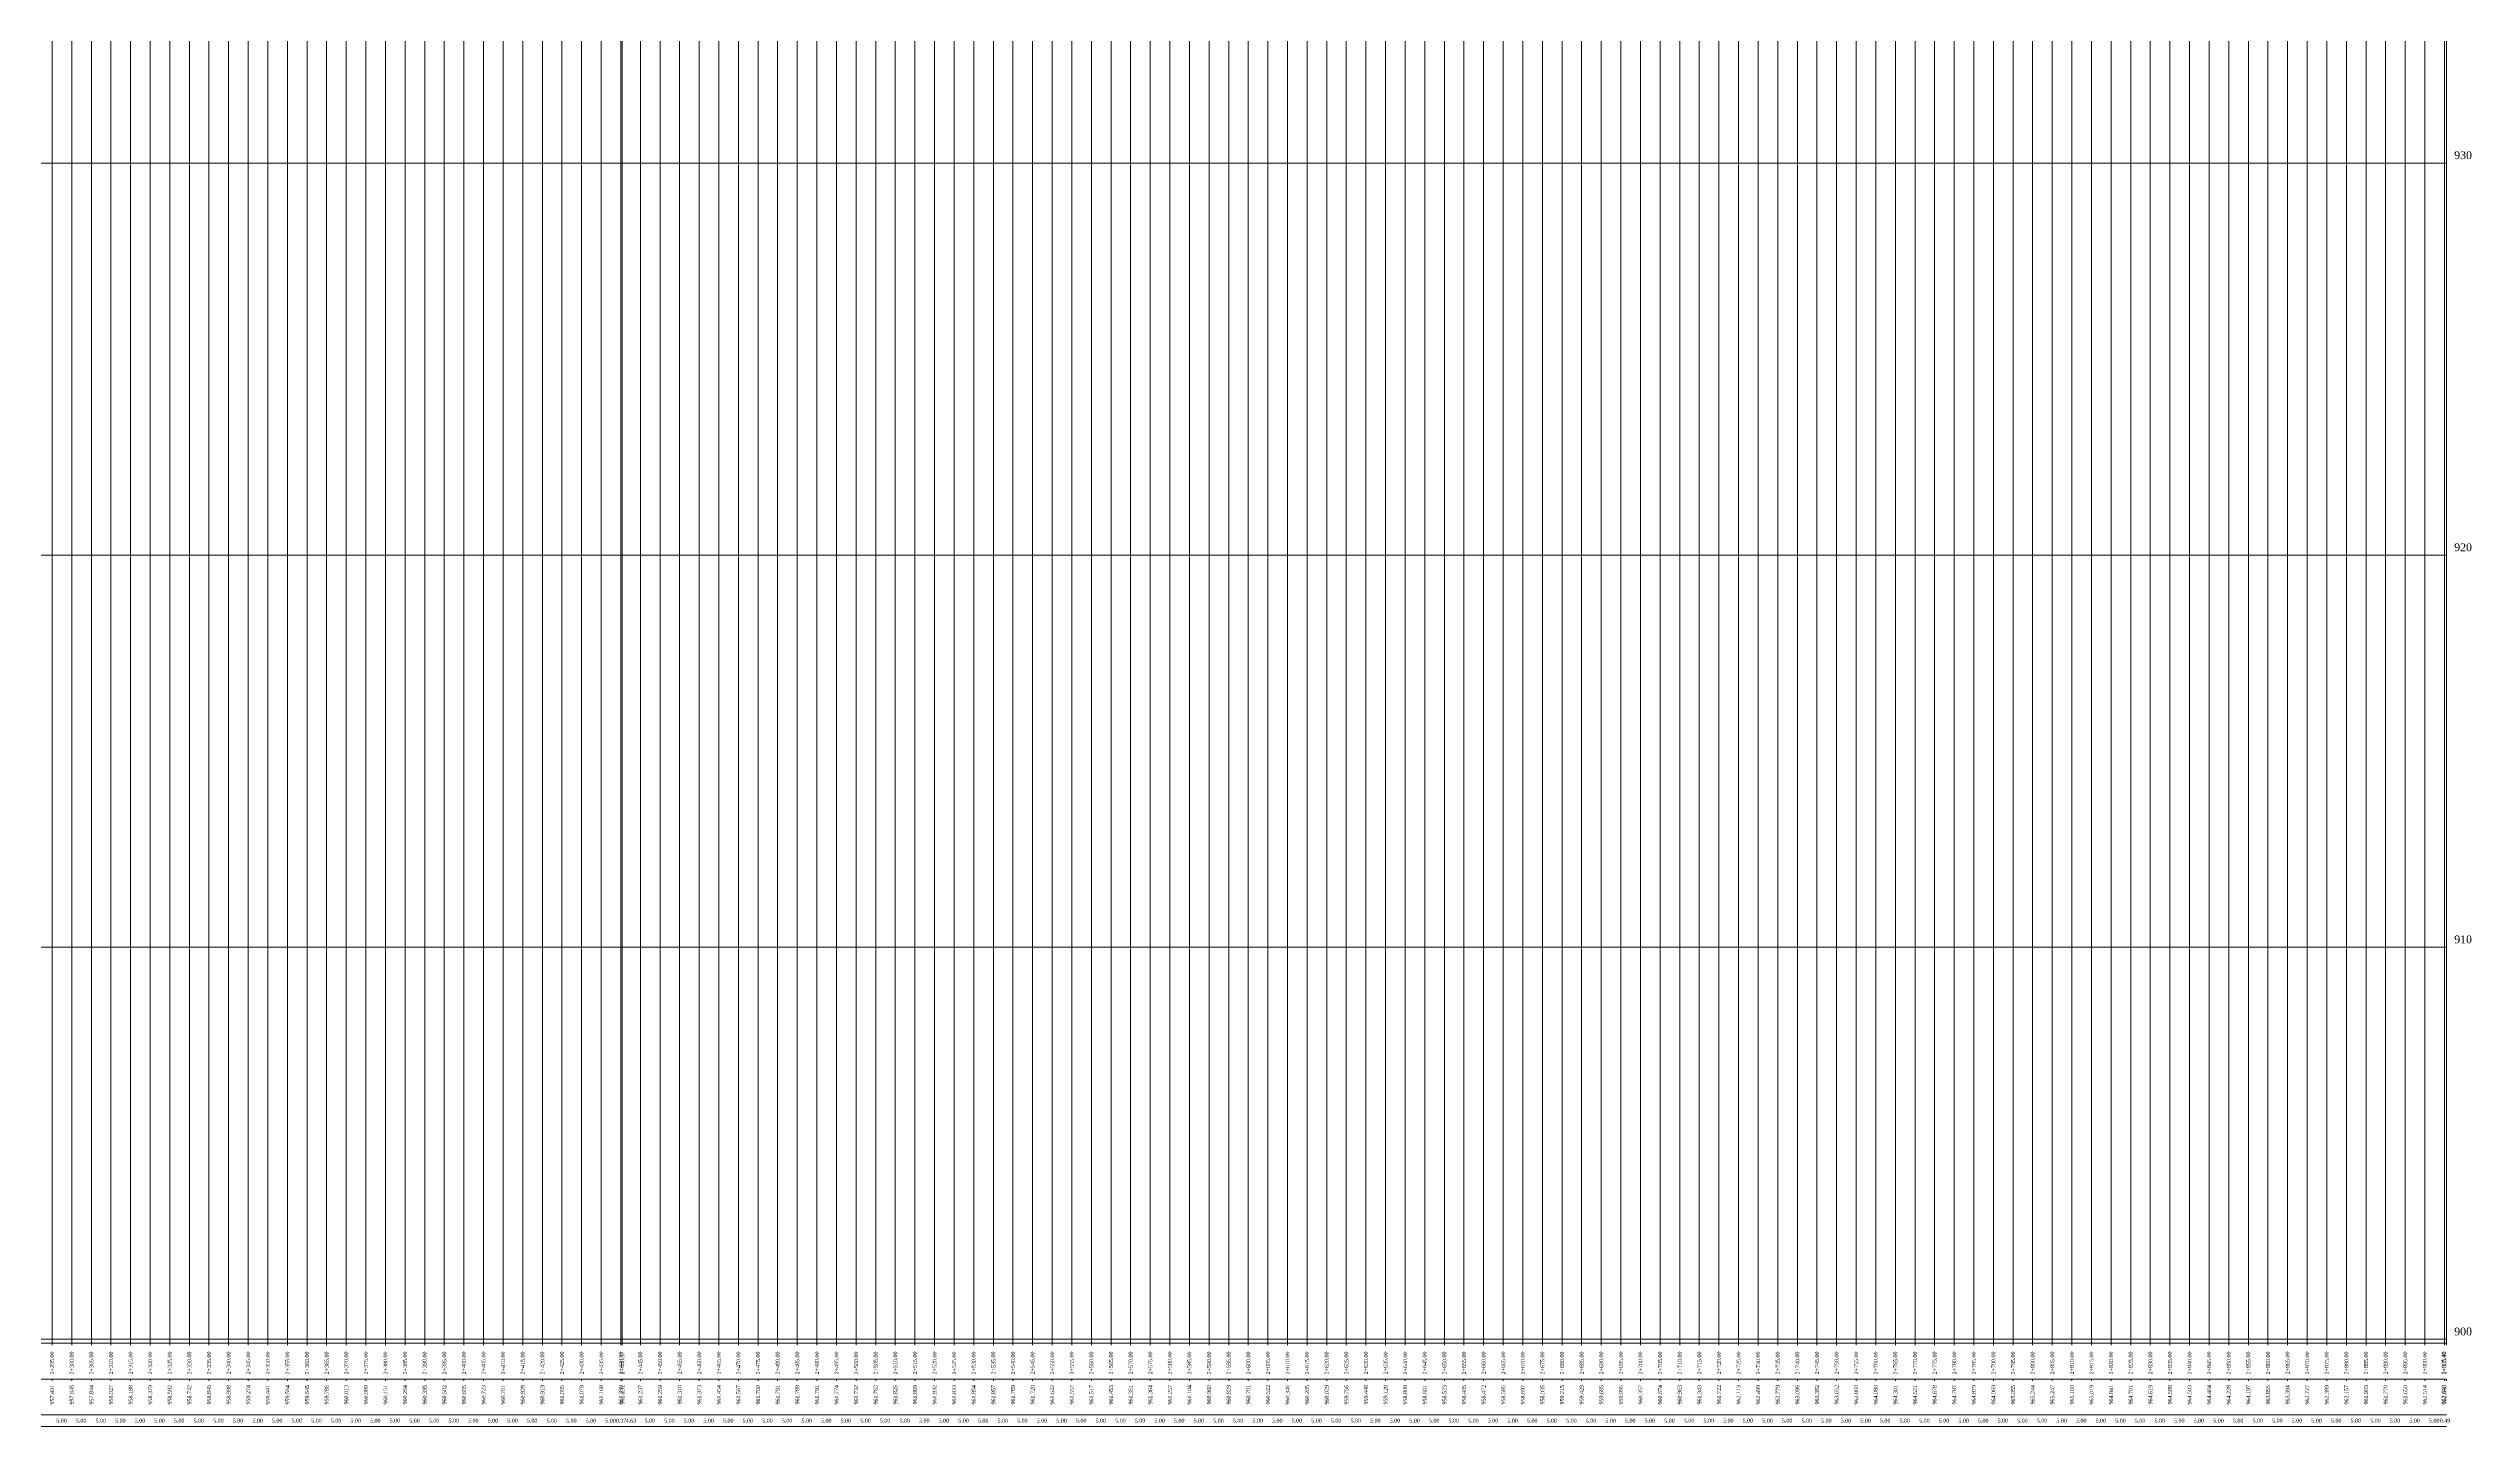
# Model space of a CAD drawing. Header units: metres. Extents: x 478603 to 489313, y 4282657 to 4289463.
# Drawn here: x 485471 to 486089, y 4288760 to 4289112 of the extents above; entities that cross this region are included whole.
import ezdxf

# ---------------------------------------------------------------- set-up
doc = ezdxf.new("R2010")
doc.units = ezdxf.units.M
for name, color, linetype, lineweight in [('PR_ENK_ARAMESAFE', 5, 'Continuous', 0), ('PR_ENK_EKSEN1D', 1, 'Continuous', 0), ('PR_ENK_KM', 18, 'Continuous', 0), ('PR_ENK_Z', 96, 'Continuous', 0), ('PR_KIYAS', 153, 'Continuous', 0), ('PR_OLCEK', 1, 'Continuous', 0), ('PR_PROFIL', 153, 'Continuous', 0)]:
    doc.layers.add(name, color=color, linetype=linetype, lineweight=lineweight)
doc.styles.get("Standard").update_dxf_attribs({"font": 'times.ttf'})

msp = doc.modelspace()

# ---------------------------------------------------------------- linework, layer by layer
at = {"layer": 'PR_ENK_EKSEN1D'}
for p, q in [((485977.04, 4288781.54), (485977.04, 4289434.98)), ((485982.04, 4288781.54), (485982.04, 4289435.01)), ((485987.04, 4288781.54), (485987.04, 4289434.14)), ((485952.04, 4288781.54), (485952.04, 4289429.32)), ((485957.04, 4288781.54), (485957.04, 4289430.41)), ((485962.04, 4288781.54), (485962.04, 4289431.33)), ((485967.04, 4288781.54), (485967.04, 4289432.22)), ((485972.04, 4288781.54), (485972.04, 4289433.08)), ((485992.04, 4288781.54), (485992.04, 4289432.72)), ((485997.04, 4288781.54), (485997.04, 4289430.94)), ((486002.04, 4288781.54), (486002.04, 4289429.54)), ((486007.04, 4288781.54), (486007.04, 4289428.72)), ((486012.04, 4288781.54), (486012.04, 4289428.42)), ((485937.04, 4288781.54), (485937.04, 4289423.34)), ((485942.04, 4288781.54), (485942.04, 4289425.55)), ((485947.04, 4288781.54), (485947.04, 4289427.75)), ((486017.04, 4288781.54), (486017.04, 4289427.57)), ((486022.04, 4288781.54), (486022.04, 4289427.18)), ((486027.04, 4288781.54), (486027.04, 4289424.82)), ((486032.04, 4288781.54), (486032.04, 4289424.51)), ((485922.04, 4288781.54), (485922.04, 4289416.35)), ((485927.04, 4288781.54), (485927.04, 4289419.05)), ((485932.04, 4288781.54), (485932.04, 4289421.13)), ((486037.04, 4288781.54), (486037.04, 4289421.08)), ((486042.04, 4288781.54), (486042.04, 4289416.47)), ((485912.04, 4288781.54), (485912.04, 4289410.33)), ((485917.04, 4288781.54), (485917.04, 4289413.5)), ((486047.04, 4288781.54), (486047.04, 4289409.81)), ((485902.04, 4288781.54), (485902.04, 4289403.67)), ((485907.04, 4288781.54), (485907.04, 4289407.53)), ((486052.04, 4288781.54), (486052.04, 4289406.43)), ((486057.04, 4288781.54), (486057.04, 4289404.11)), ((486077.04, 4288781.54), (486077.04, 4289407.68)), ((486082.04, 4288781.54), (486082.04, 4289408.83)), ((486082.53, 4288781.54), (486082.53, 4289408.94)), ((485642.04, 4288781.54), (485642.04, 4289397.08)), ((485647.04, 4288781.54), (485647.04, 4289398.21)), ((485652.04, 4288781.54), (485652.04, 4289399.54)), ((485657.04, 4288781.54), (485657.04, 4289400.45)), ((485662.04, 4288781.54), (485662.04, 4289400.43)), ((485667.04, 4288781.54), (485667.04, 4289400.44)), ((485672.04, 4288781.54), (485672.04, 4289400.27)), ((485677.04, 4288781.54), (485677.04, 4289399.85)), ((485682.04, 4288781.54), (485682.04, 4289400.16)), ((485687.04, 4288781.54), (485687.04, 4289400.79)), ((485692.04, 4288781.54), (485692.04, 4289401.22)), ((485697.04, 4288781.54), (485697.04, 4289400.86)), ((485702.04, 4288781.54), (485702.04, 4289400.86)), ((485707.04, 4288781.54), (485707.04, 4289401.08)), ((485712.04, 4288781.54), (485712.04, 4289401.11)), ((485717.04, 4288781.54), (485717.04, 4289400.42)), ((485722.04, 4288781.54), (485722.04, 4289399.74)), ((485727.04, 4288781.54), (485727.04, 4289398.96)), ((485732.04, 4288781.54), (485732.04, 4289398.11)), ((485737.04, 4288781.54), (485737.04, 4289397.71)), ((485742.04, 4288781.54), (485742.04, 4289397.07)), ((485897.04, 4288781.54), (485897.04, 4289399.75)), ((486062.04, 4288781.54), (486062.04, 4289401.57)), ((486067.04, 4288781.54), (486067.04, 4289400.24)), ((486072.04, 4288781.54), (486072.04, 4289399.04)), ((485592.04, 4288781.54), (485592.04, 4289390.82)), ((485597.04, 4288781.54), (485597.04, 4289391.72)), ((485602.04, 4288781.54), (485602.04, 4289392.59)), ((485607.04, 4288781.54), (485607.04, 4289393.32)), ((485612.04, 4288781.54), (485612.04, 4289394.22)), ((485617.04, 4288781.54), (485617.04, 4289394.84)), ((485617.41, 4288781.54), (485617.41, 4289394.84)), ((485622.04, 4288781.54), (485622.04, 4289394.91)), ((485627.04, 4288781.54), (485627.04, 4289395.12)), ((485632.04, 4288781.54), (485632.04, 4289395.64)), ((485637.04, 4288781.54), (485637.04, 4289396.27)), ((485747.04, 4288781.54), (485747.04, 4289396.04)), ((485752.04, 4288781.54), (485752.04, 4289396.18)), ((485757.04, 4288781.54), (485757.04, 4289395.11)), ((485762.04, 4288781.54), (485762.04, 4289393.58)), ((485767.04, 4288781.54), (485767.04, 4289392.14)), ((485772.04, 4288781.54), (485772.04, 4289390.83)), ((485887.04, 4288781.54), (485887.04, 4289392.17)), ((485892.04, 4288781.54), (485892.04, 4289395.97)), ((485562.04, 4288781.54), (485562.04, 4289385.18)), ((485567.04, 4288781.54), (485567.04, 4289386.49)), ((485572.04, 4288781.54), (485572.04, 4289387.55)), ((485577.04, 4288781.54), (485577.04, 4289388.58)), ((485582.04, 4288781.54), (485582.04, 4289389.76)), ((485587.04, 4288781.54), (485587.04, 4289390.15)), ((485777.04, 4288781.54), (485777.04, 4289389.54)), ((485782.04, 4288781.54), (485782.04, 4289387.76)), ((485787.04, 4288781.54), (485787.04, 4289386)), ((485792.04, 4288781.54), (485792.04, 4289384.59)), ((485877.04, 4288781.54), (485877.04, 4289386.11)), ((485882.04, 4288781.54), (485882.04, 4289389.28)), ((485537.04, 4288781.54), (485537.04, 4289378.99)), ((485542.04, 4288781.54), (485542.04, 4289380.4)), ((485547.04, 4288781.54), (485547.04, 4289382.66)), ((485552.04, 4288781.54), (485552.04, 4289383.42)), ((485557.04, 4288781.54), (485557.04, 4289384.05)), ((485797.04, 4288781.54), (485797.04, 4289382.83)), ((485802.04, 4288781.54), (485802.04, 4289380.09)), ((485867.04, 4288781.54), (485867.04, 4289379.39)), ((485872.04, 4288781.54), (485872.04, 4289382.48)), ((485517.04, 4288781.54), (485517.04, 4289372.52)), ((485522.04, 4288781.54), (485522.04, 4289375.28)), ((485527.04, 4288781.54), (485527.04, 4289376.95)), ((485532.04, 4288781.54), (485532.04, 4289378.17)), ((485807.04, 4288781.54), (485807.04, 4289377.02)), ((485812.04, 4288781.54), (485812.04, 4289373.81)), ((485857.04, 4288781.54), (485857.04, 4289374.69)), ((485862.04, 4288781.54), (485862.04, 4289376.83)), ((485497.04, 4288781.54), (485497.04, 4289366.33)), ((485502.04, 4288781.54), (485502.04, 4289368.36)), ((485507.04, 4288781.54), (485507.04, 4289369.96)), ((485512.04, 4288781.54), (485512.04, 4289370.99)), ((485817.04, 4288781.54), (485817.04, 4289370.62)), ((485822.04, 4288781.54), (485822.04, 4289368.54)), ((485827.04, 4288781.54), (485827.04, 4289367.76)), ((485832.04, 4288781.54), (485832.04, 4289366.58)), ((485837.04, 4288781.54), (485837.04, 4289367.25)), ((485842.04, 4288781.54), (485842.04, 4289368.39)), ((485847.04, 4288781.54), (485847.04, 4289369.5)), ((485852.04, 4288781.54), (485852.04, 4289371.89)), ((485482.04, 4288781.54), (485482.04, 4289360.97)), ((485487.04, 4288781.54), (485487.04, 4289362.8)), ((485492.04, 4288781.54), (485492.04, 4289364.52)), ((485472.04, 4288781.54), (485472.04, 4289357.44)), ((485477.04, 4288781.54), (485477.04, 4289358.99))]:
    msp.add_line(p, q, dxfattribs=at)
at = {"layer": 'PR_KIYAS'}
for p, q in [((483177.04, 4289082.54), (486082.53, 4289082.54)), ((483177.04, 4288982.54), (486082.53, 4288982.54)), ((483177.04, 4288882.54), (486082.53, 4288882.54)), ((483177.04, 4288782.54), (486082.53, 4288782.54))]:
    msp.add_line(p, q, dxfattribs=at)
at = {"layer": 'PR_OLCEK'}
msp.add_point((486082.53, 4288781.54, 899.9), dxfattribs=at)
at = {"layer": 'PR_PROFIL'}
for p, q in [((486082.53, 4288781.54), (486082.53, 4289436.01)), ((483157.04, 4288781.54), (486082.53, 4288781.54)), ((485472.04, 4288781.04), (485472.04, 4288781.54)), ((485477.04, 4288781.04), (485477.04, 4288781.54)), ((485482.04, 4288781.04), (485482.04, 4288781.54)), ((485487.04, 4288781.04), (485487.04, 4288781.54)), ((485492.04, 4288781.04), (485492.04, 4288781.54)), ((485497.04, 4288781.04), (485497.04, 4288781.54)), ((485502.04, 4288781.04), (485502.04, 4288781.54)), ((485507.04, 4288781.04), (485507.04, 4288781.54)), ((485512.04, 4288781.04), (485512.04, 4288781.54)), ((485517.04, 4288781.04), (485517.04, 4288781.54)), ((485522.04, 4288781.04), (485522.04, 4288781.54)), ((485527.04, 4288781.04), (485527.04, 4288781.54)), ((485532.04, 4288781.04), (485532.04, 4288781.54)), ((485537.04, 4288781.04), (485537.04, 4288781.54)), ((485542.04, 4288781.04), (485542.04, 4288781.54)), ((485547.04, 4288781.04), (485547.04, 4288781.54)), ((485552.04, 4288781.04), (485552.04, 4288781.54)), ((485557.04, 4288781.04), (485557.04, 4288781.54)), ((485562.04, 4288781.04), (485562.04, 4288781.54)), ((485567.04, 4288781.04), (485567.04, 4288781.54)), ((485572.04, 4288781.04), (485572.04, 4288781.54)), ((485577.04, 4288781.04), (485577.04, 4288781.54)), ((485582.04, 4288781.04), (485582.04, 4288781.54)), ((485587.04, 4288781.04), (485587.04, 4288781.54)), ((485592.04, 4288781.04), (485592.04, 4288781.54)), ((485597.04, 4288781.04), (485597.04, 4288781.54)), ((485602.04, 4288781.04), (485602.04, 4288781.54)), ((485607.04, 4288781.04), (485607.04, 4288781.54)), ((485612.04, 4288781.04), (485612.04, 4288781.54)), ((485617.04, 4288781.04), (485617.04, 4288781.54)), ((485617.41, 4288781.04), (485617.41, 4288781.54)), ((485622.04, 4288781.04), (485622.04, 4288781.54)), ((485627.04, 4288781.04), (485627.04, 4288781.54)), ((485632.04, 4288781.04), (485632.04, 4288781.54)), ((485637.04, 4288781.04), (485637.04, 4288781.54)), ((485642.04, 4288781.04), (485642.04, 4288781.54)), ((485647.04, 4288781.04), (485647.04, 4288781.54)), ((485652.04, 4288781.04), (485652.04, 4288781.54)), ((485657.04, 4288781.04), (485657.04, 4288781.54)), ((485662.04, 4288781.04), (485662.04, 4288781.54)), ((485667.04, 4288781.04), (485667.04, 4288781.54)), ((485672.04, 4288781.04), (485672.04, 4288781.54)), ((485677.04, 4288781.04), (485677.04, 4288781.54)), ((485682.04, 4288781.04), (485682.04, 4288781.54)), ((485687.04, 4288781.04), (485687.04, 4288781.54)), ((485692.04, 4288781.04), (485692.04, 4288781.54)), ((485697.04, 4288781.04), (485697.04, 4288781.54)), ((485702.04, 4288781.04), (485702.04, 4288781.54)), ((485707.04, 4288781.04), (485707.04, 4288781.54)), ((485712.04, 4288781.04), (485712.04, 4288781.54)), ((485717.04, 4288781.04), (485717.04, 4288781.54)), ((485722.04, 4288781.04), (485722.04, 4288781.54)), ((485727.04, 4288781.04), (485727.04, 4288781.54)), ((485732.04, 4288781.04), (485732.04, 4288781.54)), ((485737.04, 4288781.04), (485737.04, 4288781.54)), ((485742.04, 4288781.04), (485742.04, 4288781.54)), ((485747.04, 4288781.04), (485747.04, 4288781.54)), ((485752.04, 4288781.04), (485752.04, 4288781.54)), ((485757.04, 4288781.04), (485757.04, 4288781.54)), ((485762.04, 4288781.04), (485762.04, 4288781.54)), ((485767.04, 4288781.04), (485767.04, 4288781.54)), ((485772.04, 4288781.04), (485772.04, 4288781.54)), ((485777.04, 4288781.04), (485777.04, 4288781.54)), ((485782.04, 4288781.04), (485782.04, 4288781.54)), ((485787.04, 4288781.04), (485787.04, 4288781.54)), ((485792.04, 4288781.04), (485792.04, 4288781.54)), ((485797.04, 4288781.04), (485797.04, 4288781.54)), ((485802.04, 4288781.04), (485802.04, 4288781.54)), ((485807.04, 4288781.04), (485807.04, 4288781.54)), ((485812.04, 4288781.04), (485812.04, 4288781.54)), ((485817.04, 4288781.04), (485817.04, 4288781.54)), ((485822.04, 4288781.04), (485822.04, 4288781.54)), ((485827.04, 4288781.04), (485827.04, 4288781.54)), ((485832.04, 4288781.04), (485832.04, 4288781.54)), ((485837.04, 4288781.04), (485837.04, 4288781.54)), ((485842.04, 4288781.04), (485842.04, 4288781.54)), ((485847.04, 4288781.04), (485847.04, 4288781.54)), ((485852.04, 4288781.04), (485852.04, 4288781.54)), ((485857.04, 4288781.04), (485857.04, 4288781.54)), ((485862.04, 4288781.04), (485862.04, 4288781.54)), ((485867.04, 4288781.04), (485867.04, 4288781.54)), ((485872.04, 4288781.04), (485872.04, 4288781.54)), ((485877.04, 4288781.04), (485877.04, 4288781.54)), ((485882.04, 4288781.04), (485882.04, 4288781.54)), ((485887.04, 4288781.04), (485887.04, 4288781.54)), ((485892.04, 4288781.04), (485892.04, 4288781.54)), ((485897.04, 4288781.04), (485897.04, 4288781.54)), ((485902.04, 4288781.04), (485902.04, 4288781.54)), ((485907.04, 4288781.04), (485907.04, 4288781.54)), ((485912.04, 4288781.04), (485912.04, 4288781.54)), ((485917.04, 4288781.04), (485917.04, 4288781.54)), ((485922.04, 4288781.04), (485922.04, 4288781.54)), ((485927.04, 4288781.04), (485927.04, 4288781.54)), ((485932.04, 4288781.04), (485932.04, 4288781.54)), ((485937.04, 4288781.04), (485937.04, 4288781.54)), ((485942.04, 4288781.04), (485942.04, 4288781.54)), ((485947.04, 4288781.04), (485947.04, 4288781.54)), ((485952.04, 4288781.04), (485952.04, 4288781.54)), ((485957.04, 4288781.04), (485957.04, 4288781.54)), ((485962.04, 4288781.04), (485962.04, 4288781.54)), ((485967.04, 4288781.04), (485967.04, 4288781.54)), ((485972.04, 4288781.04), (485972.04, 4288781.54)), ((485977.04, 4288781.04), (485977.04, 4288781.54)), ((485982.04, 4288781.04), (485982.04, 4288781.54)), ((485987.04, 4288781.04), (485987.04, 4288781.54)), ((485992.04, 4288781.04), (485992.04, 4288781.54)), ((485997.04, 4288781.04), (485997.04, 4288781.54)), ((486002.04, 4288781.04), (486002.04, 4288781.54)), ((486007.04, 4288781.04), (486007.04, 4288781.54)), ((486012.04, 4288781.04), (486012.04, 4288781.54)), ((486017.04, 4288781.04), (486017.04, 4288781.54)), ((486022.04, 4288781.04), (486022.04, 4288781.54)), ((486027.04, 4288781.04), (486027.04, 4288781.54)), ((486032.04, 4288781.04), (486032.04, 4288781.54)), ((486037.04, 4288781.04), (486037.04, 4288781.54)), ((486042.04, 4288781.04), (486042.04, 4288781.54)), ((486047.04, 4288781.04), (486047.04, 4288781.54)), ((486052.04, 4288781.04), (486052.04, 4288781.54)), ((486057.04, 4288781.04), (486057.04, 4288781.54)), ((486062.04, 4288781.04), (486062.04, 4288781.54)), ((486067.04, 4288781.04), (486067.04, 4288781.54)), ((486072.04, 4288781.04), (486072.04, 4288781.54)), ((486077.04, 4288781.04), (486077.04, 4288781.54)), ((486082.04, 4288781.04), (486082.04, 4288781.54)), ((486082.53, 4288781.04), (486082.53, 4288781.54)), ((483157.04, 4288772.41), (486082.53, 4288772.41)), ((485472.04, 4288771.91), (485472.04, 4288772.41)), ((485477.04, 4288771.91), (485477.04, 4288772.41)), ((485482.04, 4288771.91), (485482.04, 4288772.41)), ((485487.04, 4288771.91), (485487.04, 4288772.41)), ((485492.04, 4288771.91), (485492.04, 4288772.41)), ((485497.04, 4288771.91), (485497.04, 4288772.41)), ((485502.04, 4288771.91), (485502.04, 4288772.41)), ((485507.04, 4288771.91), (485507.04, 4288772.41)), ((485512.04, 4288771.91), (485512.04, 4288772.41)), ((485517.04, 4288771.91), (485517.04, 4288772.41)), ((485522.04, 4288771.91), (485522.04, 4288772.41)), ((485527.04, 4288771.91), (485527.04, 4288772.41)), ((485532.04, 4288771.91), (485532.04, 4288772.41)), ((485537.04, 4288771.91), (485537.04, 4288772.41)), ((485542.04, 4288771.91), (485542.04, 4288772.41)), ((485547.04, 4288771.91), (485547.04, 4288772.41)), ((485552.04, 4288771.91), (485552.04, 4288772.41)), ((485557.04, 4288771.91), (485557.04, 4288772.41)), ((485562.04, 4288771.91), (485562.04, 4288772.41)), ((485567.04, 4288771.91), (485567.04, 4288772.41)), ((485572.04, 4288771.91), (485572.04, 4288772.41)), ((485577.04, 4288771.91), (485577.04, 4288772.41)), ((485582.04, 4288771.91), (485582.04, 4288772.41)), ((485587.04, 4288771.91), (485587.04, 4288772.41)), ((485592.04, 4288771.91), (485592.04, 4288772.41)), ((485597.04, 4288771.91), (485597.04, 4288772.41)), ((485602.04, 4288771.91), (485602.04, 4288772.41)), ((485607.04, 4288771.91), (485607.04, 4288772.41)), ((485612.04, 4288771.91), (485612.04, 4288772.41)), ((485617.04, 4288771.91), (485617.04, 4288772.41)), ((485617.41, 4288771.91), (485617.41, 4288772.41)), ((485622.04, 4288771.91), (485622.04, 4288772.41)), ((485627.04, 4288771.91), (485627.04, 4288772.41)), ((485632.04, 4288771.91), (485632.04, 4288772.41)), ((485637.04, 4288771.91), (485637.04, 4288772.41)), ((485642.04, 4288771.91), (485642.04, 4288772.41)), ((485647.04, 4288771.91), (485647.04, 4288772.41)), ((485652.04, 4288771.91), (485652.04, 4288772.41)), ((485657.04, 4288771.91), (485657.04, 4288772.41)), ((485662.04, 4288771.91), (485662.04, 4288772.41)), ((485667.04, 4288771.91), (485667.04, 4288772.41)), ((485672.04, 4288771.91), (485672.04, 4288772.41)), ((485677.04, 4288771.91), (485677.04, 4288772.41)), ((485682.04, 4288771.91), (485682.04, 4288772.41)), ((485687.04, 4288771.91), (485687.04, 4288772.41)), ((485692.04, 4288771.91), (485692.04, 4288772.41)), ((485697.04, 4288771.91), (485697.04, 4288772.41)), ((485702.04, 4288771.91), (485702.04, 4288772.41)), ((485707.04, 4288771.91), (485707.04, 4288772.41)), ((485712.04, 4288771.91), (485712.04, 4288772.41)), ((485717.04, 4288771.91), (485717.04, 4288772.41)), ((485722.04, 4288771.91), (485722.04, 4288772.41)), ((485727.04, 4288771.91), (485727.04, 4288772.41)), ((485732.04, 4288771.91), (485732.04, 4288772.41)), ((485737.04, 4288771.91), (485737.04, 4288772.41)), ((485742.04, 4288771.91), (485742.04, 4288772.41)), ((485747.04, 4288771.91), (485747.04, 4288772.41)), ((485752.04, 4288771.91), (485752.04, 4288772.41)), ((485757.04, 4288771.91), (485757.04, 4288772.41)), ((485762.04, 4288771.91), (485762.04, 4288772.41)), ((485767.04, 4288771.91), (485767.04, 4288772.41)), ((485772.04, 4288771.91), (485772.04, 4288772.41)), ((485777.04, 4288771.91), (485777.04, 4288772.41)), ((485782.04, 4288771.91), (485782.04, 4288772.41)), ((485787.04, 4288771.91), (485787.04, 4288772.41)), ((485792.04, 4288771.91), (485792.04, 4288772.41)), ((485797.04, 4288771.91), (485797.04, 4288772.41)), ((485802.04, 4288771.91), (485802.04, 4288772.41)), ((485807.04, 4288771.91), (485807.04, 4288772.41)), ((485812.04, 4288771.91), (485812.04, 4288772.41)), ((485817.04, 4288771.91), (485817.04, 4288772.41)), ((485822.04, 4288771.91), (485822.04, 4288772.41)), ((485827.04, 4288771.91), (485827.04, 4288772.41)), ((485832.04, 4288771.91), (485832.04, 4288772.41)), ((485837.04, 4288771.91), (485837.04, 4288772.41)), ((485842.04, 4288771.91), (485842.04, 4288772.41)), ((485847.04, 4288771.91), (485847.04, 4288772.41)), ((485852.04, 4288771.91), (485852.04, 4288772.41)), ((485857.04, 4288771.91), (485857.04, 4288772.41)), ((485862.04, 4288771.91), (485862.04, 4288772.41)), ((485867.04, 4288771.91), (485867.04, 4288772.41)), ((485872.04, 4288771.91), (485872.04, 4288772.41)), ((485877.04, 4288771.91), (485877.04, 4288772.41)), ((485882.04, 4288771.91), (485882.04, 4288772.41)), ((485887.04, 4288771.91), (485887.04, 4288772.41)), ((485892.04, 4288771.91), (485892.04, 4288772.41)), ((485897.04, 4288771.91), (485897.04, 4288772.41)), ((485902.04, 4288771.91), (485902.04, 4288772.41)), ((485907.04, 4288771.91), (485907.04, 4288772.41)), ((485912.04, 4288771.91), (485912.04, 4288772.41)), ((485917.04, 4288771.91), (485917.04, 4288772.41)), ((485922.04, 4288771.91), (485922.04, 4288772.41)), ((485927.04, 4288771.91), (485927.04, 4288772.41)), ((485932.04, 4288771.91), (485932.04, 4288772.41)), ((485937.04, 4288771.91), (485937.04, 4288772.41)), ((485942.04, 4288771.91), (485942.04, 4288772.41)), ((485947.04, 4288771.91), (485947.04, 4288772.41)), ((485952.04, 4288771.91), (485952.04, 4288772.41)), ((485957.04, 4288771.91), (485957.04, 4288772.41)), ((485962.04, 4288771.91), (485962.04, 4288772.41)), ((485967.04, 4288771.91), (485967.04, 4288772.41)), ((485972.04, 4288771.91), (485972.04, 4288772.41)), ((485977.04, 4288771.91), (485977.04, 4288772.41)), ((485982.04, 4288771.91), (485982.04, 4288772.41)), ((485987.04, 4288771.91), (485987.04, 4288772.41)), ((485992.04, 4288771.91), (485992.04, 4288772.41)), ((485997.04, 4288771.91), (485997.04, 4288772.41)), ((486002.04, 4288771.91), (486002.04, 4288772.41)), ((486007.04, 4288771.91), (486007.04, 4288772.41)), ((486012.04, 4288771.91), (486012.04, 4288772.41)), ((486017.04, 4288771.91), (486017.04, 4288772.41)), ((486022.04, 4288771.91), (486022.04, 4288772.41)), ((486027.04, 4288771.91), (486027.04, 4288772.41)), ((486032.04, 4288771.91), (486032.04, 4288772.41)), ((486037.04, 4288771.91), (486037.04, 4288772.41)), ((486042.04, 4288771.91), (486042.04, 4288772.41)), ((486047.04, 4288771.91), (486047.04, 4288772.41)), ((486052.04, 4288771.91), (486052.04, 4288772.41)), ((486057.04, 4288771.91), (486057.04, 4288772.41)), ((486062.04, 4288771.91), (486062.04, 4288772.41)), ((486067.04, 4288771.91), (486067.04, 4288772.41)), ((486072.04, 4288771.91), (486072.04, 4288772.41)), ((486077.04, 4288771.91), (486077.04, 4288772.41)), ((486082.04, 4288771.91), (486082.04, 4288772.41)), ((486082.53, 4288771.91), (486082.53, 4288772.41)), ((483157.04, 4288763.29), (486082.53, 4288763.29)), ((483157.04, 4288760.29), (486082.53, 4288760.29))]:
    msp.add_line(p, q, dxfattribs=at)

# ---------------------------------------------------------------- texts
at = {"layer": 'PR_ENK_ARAMESAFE'}
for s, p in [('5.00', (485473.1, 4288761.29)), ('5.00', (485478.1, 4288761.29)), ('5.00', (485483.1, 4288761.29)), ('5.00', (485488.1, 4288761.29)), ('5.00', (485493.1, 4288761.29)), ('5.00', (485498.1, 4288761.29)), ('5.00', (485503.1, 4288761.29)), ('5.00', (485508.1, 4288761.29)), ('5.00', (485513.1, 4288761.29)), ('5.00', (485518.1, 4288761.29)), ('5.00', (485523.1, 4288761.29)), ('5.00', (485528.1, 4288761.29)), ('5.00', (485533.1, 4288761.29)), ('5.00', (485538.1, 4288761.29)), ('5.00', (485543.1, 4288761.29)), ('5.00', (485548.1, 4288761.29)), ('5.00', (485553.1, 4288761.29)), ('5.00', (485558.1, 4288761.29)), ('5.00', (485563.1, 4288761.29)), ('5.00', (485568.1, 4288761.29)), ('5.00', (485573.1, 4288761.29)), ('5.00', (485578.1, 4288761.29)), ('5.00', (485583.1, 4288761.29)), ('5.00', (485588.1, 4288761.29)), ('5.00', (485593.1, 4288761.29)), ('5.00', (485598.1, 4288761.29)), ('5.00', (485603.1, 4288761.29)), ('5.00', (485608.1, 4288761.29)), ('5.00', (485613.1, 4288761.29)), ('0.37', (485615.79, 4288761.29)), ('4.63', (485618.29, 4288761.29)), ('5.00', (485623.1, 4288761.29)), ('5.00', (485628.1, 4288761.29)), ('5.00', (485633.1, 4288761.29)), ('5.00', (485638.1, 4288761.29)), ('5.00', (485643.1, 4288761.29)), ('5.00', (485648.1, 4288761.29)), ('5.00', (485653.1, 4288761.29)), ('5.00', (485658.1, 4288761.29)), ('5.00', (485663.1, 4288761.29)), ('5.00', (485668.1, 4288761.29)), ('5.00', (485673.1, 4288761.29)), ('5.00', (485678.1, 4288761.29)), ('5.00', (485683.1, 4288761.29)), ('5.00', (485688.1, 4288761.29)), ('5.00', (485693.1, 4288761.29)), ('5.00', (485698.1, 4288761.29)), ('5.00', (485703.1, 4288761.29)), ('5.00', (485708.1, 4288761.29)), ('5.00', (485713.1, 4288761.29)), ('5.00', (485718.1, 4288761.29)), ('5.00', (485723.1, 4288761.29)), ('5.00', (485728.1, 4288761.29)), ('5.00', (485733.1, 4288761.29)), ('5.00', (485738.1, 4288761.29)), ('5.00', (485743.1, 4288761.29)), ('5.00', (485748.1, 4288761.29)), ('5.00', (485753.1, 4288761.29)), ('5.00', (485758.1, 4288761.29)), ('5.00', (485763.1, 4288761.29)), ('5.00', (485768.1, 4288761.29)), ('5.00', (485773.1, 4288761.29)), ('5.00', (485778.1, 4288761.29)), ('5.00', (485783.1, 4288761.29)), ('5.00', (485788.1, 4288761.29)), ('5.00', (485793.1, 4288761.29)), ('5.00', (485798.1, 4288761.29)), ('5.00', (485803.1, 4288761.29)), ('5.00', (485808.1, 4288761.29)), ('5.00', (485813.1, 4288761.29)), ('5.00', (485818.1, 4288761.29)), ('5.00', (485823.1, 4288761.29)), ('5.00', (485828.1, 4288761.29)), ('5.00', (485833.1, 4288761.29)), ('5.00', (485838.1, 4288761.29)), ('5.00', (485843.1, 4288761.29)), ('5.00', (485848.1, 4288761.29)), ('5.00', (485853.1, 4288761.29)), ('5.00', (485858.1, 4288761.29)), ('5.00', (485863.1, 4288761.29)), ('5.00', (485868.1, 4288761.29)), ('5.00', (485873.1, 4288761.29)), ('5.00', (485878.1, 4288761.29)), ('5.00', (485883.1, 4288761.29)), ('5.00', (485888.1, 4288761.29)), ('5.00', (485893.1, 4288761.29)), ('5.00', (485898.1, 4288761.29)), ('5.00', (485903.1, 4288761.29)), ('5.00', (485908.1, 4288761.29)), ('5.00', (485913.1, 4288761.29)), ('5.00', (485918.1, 4288761.29)), ('5.00', (485923.1, 4288761.29)), ('5.00', (485928.1, 4288761.29)), ('5.00', (485933.1, 4288761.29)), ('5.00', (485938.1, 4288761.29)), ('5.00', (485943.1, 4288761.29)), ('5.00', (485948.1, 4288761.29)), ('5.00', (485953.1, 4288761.29)), ('5.00', (485958.1, 4288761.29)), ('5.00', (485963.1, 4288761.29)), ('5.00', (485968.1, 4288761.29)), ('5.00', (485973.1, 4288761.29)), ('5.00', (485978.1, 4288761.29)), ('5.00', (485983.1, 4288761.29)), ('5.00', (485988.1, 4288761.29)), ('5.00', (485993.1, 4288761.29)), ('5.00', (485998.1, 4288761.29)), ('5.00', (486003.1, 4288761.29)), ('5.00', (486008.1, 4288761.29)), ('5.00', (486013.1, 4288761.29)), ('5.00', (486018.1, 4288761.29)), ('5.00', (486023.1, 4288761.29)), ('5.00', (486028.1, 4288761.29)), ('5.00', (486033.1, 4288761.29)), ('5.00', (486038.1, 4288761.29)), ('5.00', (486043.1, 4288761.29)), ('5.00', (486048.1, 4288761.29)), ('5.00', (486053.1, 4288761.29)), ('5.00', (486058.1, 4288761.29)), ('5.00', (486063.1, 4288761.29)), ('5.00', (486068.1, 4288761.29)), ('5.00', (486073.1, 4288761.29)), ('5.00', (486078.1, 4288761.29)), ('0.49', (486080.85, 4288761.29))]:
    msp.add_text(s, height=1, dxfattribs=at).set_placement(p)
at = {"layer": 'PR_ENK_KM'}
for s, p in [('  2+295.00', (485472.54, 4288772.83)), ('  2+300.00', (485477.54, 4288772.83)), ('  2+305.00', (485482.54, 4288772.83)), ('  2+310.00', (485487.54, 4288772.83)), ('  2+315.00', (485492.54, 4288772.83)), ('  2+320.00', (485497.54, 4288772.83)), ('  2+325.00', (485502.54, 4288772.83)), ('  2+330.00', (485507.54, 4288772.83)), ('  2+335.00', (485512.54, 4288772.83)), ('  2+340.00', (485517.54, 4288772.83)), ('  2+345.00', (485522.54, 4288772.83)), ('  2+350.00', (485527.54, 4288772.83)), ('  2+355.00', (485532.54, 4288772.83)), ('  2+360.00', (485537.54, 4288772.83)), ('  2+365.00', (485542.54, 4288772.83)), ('  2+370.00', (485547.54, 4288772.83)), ('  2+375.00', (485552.54, 4288772.83)), ('  2+380.00', (485557.54, 4288772.83)), ('  2+385.00', (485562.54, 4288772.83)), ('  2+390.00', (485567.54, 4288772.83)), ('  2+395.00', (485572.54, 4288772.83)), ('  2+400.00', (485577.54, 4288772.83)), ('  2+405.00', (485582.54, 4288772.83)), ('  2+410.00', (485587.54, 4288772.83)), ('  2+415.00', (485592.54, 4288772.83)), ('  2+420.00', (485597.54, 4288772.83)), ('  2+425.00', (485602.54, 4288772.83)), ('  2+430.00', (485607.54, 4288772.83)), ('  2+435.00', (485612.54, 4288772.83)), ('  2+440.00', (485617.54, 4288772.83)), ('  2+440.37', (485617.91, 4288772.83)), ('  2+445.00', (485622.54, 4288772.83)), ('  2+450.00', (485627.54, 4288772.83)), ('  2+455.00', (485632.54, 4288772.83)), ('  2+460.00', (485637.54, 4288772.83)), ('  2+465.00', (485642.54, 4288772.83)), ('  2+470.00', (485647.54, 4288772.83)), ('  2+475.00', (485652.54, 4288772.83)), ('  2+480.00', (485657.54, 4288772.83)), ('  2+485.00', (485662.54, 4288772.83)), ('  2+490.00', (485667.54, 4288772.83)), ('  2+495.00', (485672.54, 4288772.83)), ('  2+500.00', (485677.54, 4288772.83)), ('  2+505.00', (485682.54, 4288772.83)), ('  2+510.00', (485687.54, 4288772.83)), ('  2+515.00', (485692.54, 4288772.83)), ('  2+520.00', (485697.54, 4288772.83)), ('  2+525.00', (485702.54, 4288772.83)), ('  2+530.00', (485707.54, 4288772.83)), ('  2+535.00', (485712.54, 4288772.83)), ('  2+540.00', (485717.54, 4288772.83)), ('  2+545.00', (485722.54, 4288772.83)), ('  2+550.00', (485727.54, 4288772.83)), ('  2+555.00', (485732.54, 4288772.83)), ('  2+560.00', (485737.54, 4288772.83)), ('  2+565.00', (485742.54, 4288772.83)), ('  2+570.00', (485747.54, 4288772.83)), ('  2+575.00', (485752.54, 4288772.83)), ('  2+580.00', (485757.54, 4288772.83)), ('  2+585.00', (485762.54, 4288772.83)), ('  2+590.00', (485767.54, 4288772.83)), ('  2+595.00', (485772.54, 4288772.83)), ('  2+600.00', (485777.54, 4288772.83)), ('  2+605.00', (485782.54, 4288772.83)), ('  2+610.00', (485787.54, 4288772.83)), ('  2+615.00', (485792.54, 4288772.83)), ('  2+620.00', (485797.54, 4288772.83)), ('  2+625.00', (485802.54, 4288772.83)), ('  2+630.00', (485807.54, 4288772.83)), ('  2+635.00', (485812.54, 4288772.83)), ('  2+640.00', (485817.54, 4288772.83)), ('  2+645.00', (485822.54, 4288772.83)), ('  2+650.00', (485827.54, 4288772.83)), ('  2+655.00', (485832.54, 4288772.83)), ('  2+660.00', (485837.54, 4288772.83)), ('  2+665.00', (485842.54, 4288772.83)), ('  2+670.00', (485847.54, 4288772.83)), ('  2+675.00', (485852.54, 4288772.83)), ('  2+680.00', (485857.54, 4288772.83)), ('  2+685.00', (485862.54, 4288772.83)), ('  2+690.00', (485867.54, 4288772.83)), ('  2+695.00', (485872.54, 4288772.83)), ('  2+700.00', (485877.54, 4288772.83)), ('  2+705.00', (485882.54, 4288772.83)), ('  2+710.00', (485887.54, 4288772.83)), ('  2+715.00', (485892.54, 4288772.83)), ('  2+720.00', (485897.54, 4288772.83)), ('  2+725.00', (485902.54, 4288772.83)), ('  2+730.00', (485907.54, 4288772.83)), ('  2+735.00', (485912.54, 4288772.83)), ('  2+740.00', (485917.54, 4288772.83)), ('  2+745.00', (485922.54, 4288772.83)), ('  2+750.00', (485927.54, 4288772.83)), ('  2+755.00', (485932.54, 4288772.83)), ('  2+760.00', (485937.54, 4288772.83)), ('  2+765.00', (485942.54, 4288772.83)), ('  2+770.00', (485947.54, 4288772.83)), ('  2+775.00', (485952.54, 4288772.83)), ('  2+780.00', (485957.54, 4288772.83)), ('  2+785.00', (485962.54, 4288772.83)), ('  2+790.00', (485967.54, 4288772.83)), ('  2+795.00', (485972.54, 4288772.83)), ('  2+800.00', (485977.54, 4288772.83)), ('  2+805.00', (485982.54, 4288772.83)), ('  2+810.00', (485987.54, 4288772.83)), ('  2+815.00', (485992.54, 4288772.83)), ('  2+820.00', (485997.54, 4288772.83)), ('  2+825.00', (486002.54, 4288772.83)), ('  2+830.00', (486007.54, 4288772.83)), ('  2+835.00', (486012.54, 4288772.83)), ('  2+840.00', (486017.54, 4288772.83)), ('  2+845.00', (486022.54, 4288772.83)), ('  2+850.00', (486027.54, 4288772.83)), ('  2+855.00', (486032.54, 4288772.83)), ('  2+860.00', (486037.54, 4288772.83)), ('  2+865.00', (486042.54, 4288772.83)), ('  2+870.00', (486047.54, 4288772.83)), ('  2+875.00', (486052.54, 4288772.83)), ('  2+880.00', (486057.54, 4288772.83)), ('  2+885.00', (486062.54, 4288772.83)), ('  2+890.00', (486067.54, 4288772.83)), ('  2+895.00', (486072.54, 4288772.83)), ('  2+900.00', (486077.54, 4288772.83)), ('  2+905.49', (486082.36, 4288772.83)), ('  2+905.00', (486082.54, 4288772.83))]:
    msp.add_text(s, height=1, rotation=90, dxfattribs=at).set_placement(p)
at = {"layer": 'PR_ENK_Z'}
for s, p in [('957.491', (485472.54, 4288765.91)), ('957.645', (485477.54, 4288765.91)), ('957.844', (485482.54, 4288765.91)), ('958.027', (485487.54, 4288765.91)), ('958.198', (485492.54, 4288765.91)), ('958.379', (485497.54, 4288765.91)), ('958.582', (485502.54, 4288765.91)), ('958.742', (485507.54, 4288765.91)), ('958.845', (485512.54, 4288765.91)), ('958.998', (485517.54, 4288765.91)), ('959.274', (485522.54, 4288765.91)), ('959.441', (485527.54, 4288765.91)), ('959.564', (485532.54, 4288765.91)), ('959.645', (485537.54, 4288765.91)), ('959.786', (485542.54, 4288765.91)), ('960.013', (485547.54, 4288765.91)), ('960.089', (485552.54, 4288765.91)), ('960.151', (485557.54, 4288765.91)), ('960.264', (485562.54, 4288765.91)), ('960.395', (485567.54, 4288765.91)), ('960.502', (485572.54, 4288765.91)), ('960.605', (485577.54, 4288765.91)), ('960.723', (485582.54, 4288765.91)), ('960.761', (485587.54, 4288765.91)), ('960.828', (485592.54, 4288765.91)), ('960.919', (485597.54, 4288765.91)), ('961.005', (485602.54, 4288765.91)), ('961.079', (485607.54, 4288765.91)), ('961.168', (485612.54, 4288765.91)), ('961.230', (485617.54, 4288765.91)), ('961.231', (485617.91, 4288765.91)), ('961.237', (485622.54, 4288765.91)), ('961.259', (485627.54, 4288765.91)), ('961.310', (485632.54, 4288765.91)), ('961.373', (485637.54, 4288765.91)), ('961.454', (485642.54, 4288765.91)), ('961.567', (485647.54, 4288765.91)), ('961.700', (485652.54, 4288765.91)), ('961.791', (485657.54, 4288765.91)), ('961.789', (485662.54, 4288765.91)), ('961.791', (485667.54, 4288765.91)), ('961.774', (485672.54, 4288765.91)), ('961.732', (485677.54, 4288765.91)), ('961.762', (485682.54, 4288765.91)), ('961.825', (485687.54, 4288765.91)), ('961.869', (485692.54, 4288765.91)), ('961.832', (485697.54, 4288765.91)), ('961.833', (485702.54, 4288765.91)), ('961.854', (485707.54, 4288765.91)), ('961.857', (485712.54, 4288765.91)), ('961.789', (485717.54, 4288765.91)), ('961.720', (485722.54, 4288765.91)), ('961.642', (485727.54, 4288765.91)), ('961.557', (485732.54, 4288765.91)), ('961.517', (485737.54, 4288765.91)), ('961.453', (485742.54, 4288765.91)), ('961.351', (485747.54, 4288765.91)), ('961.364', (485752.54, 4288765.91)), ('961.257', (485757.54, 4288765.91)), ('961.104', (485762.54, 4288765.91)), ('960.960', (485767.54, 4288765.91)), ('960.829', (485772.54, 4288765.91)), ('960.701', (485777.54, 4288765.91)), ('960.522', (485782.54, 4288765.91)), ('960.346', (485787.54, 4288765.91)), ('960.205', (485792.54, 4288765.91)), ('960.029', (485797.54, 4288765.91)), ('959.756', (485802.54, 4288765.91)), ('959.448', (485807.54, 4288765.91)), ('959.128', (485812.54, 4288765.91)), ('958.808', (485817.54, 4288765.91)), ('958.601', (485822.54, 4288765.91)), ('958.523', (485827.54, 4288765.91)), ('958.405', (485832.54, 4288765.91)), ('958.472', (485837.54, 4288765.91)), ('958.585', (485842.54, 4288765.91)), ('958.697', (485847.54, 4288765.91)), ('958.935', (485852.54, 4288765.91)), ('959.215', (485857.54, 4288765.91)), ('959.429', (485862.54, 4288765.91)), ('959.685', (485867.54, 4288765.91)), ('959.995', (485872.54, 4288765.91)), ('960.357', (485877.54, 4288765.91)), ('960.674', (485882.54, 4288765.91)), ('960.963', (485887.54, 4288765.91)), ('961.343', (485892.54, 4288765.91)), ('961.722', (485897.54, 4288765.91)), ('962.113', (485902.54, 4288765.91)), ('962.499', (485907.54, 4288765.91)), ('962.779', (485912.54, 4288765.91)), ('963.096', (485917.54, 4288765.91)), ('963.382', (485922.54, 4288765.91)), ('963.652', (485927.54, 4288765.91)), ('963.860', (485932.54, 4288765.91)), ('964.080', (485937.54, 4288765.91)), ('964.301', (485942.54, 4288765.91)), ('964.521', (485947.54, 4288765.91)), ('964.678', (485952.54, 4288765.91)), ('964.787', (485957.54, 4288765.91)), ('964.879', (485962.54, 4288765.91)), ('964.969', (485967.54, 4288765.91)), ('965.055', (485972.54, 4288765.91)), ('965.244', (485977.54, 4288765.91)), ('965.247', (485982.54, 4288765.91)), ('965.160', (485987.54, 4288765.91)), ('965.019', (485992.54, 4288765.91)), ('964.841', (485997.54, 4288765.91)), ('964.701', (486002.54, 4288765.91)), ('964.619', (486007.54, 4288765.91)), ('964.588', (486012.54, 4288765.91)), ('964.503', (486017.54, 4288765.91)), ('964.464', (486022.54, 4288765.91)), ('964.228', (486027.54, 4288765.91)), ('964.197', (486032.54, 4288765.91)), ('963.855', (486037.54, 4288765.91)), ('963.394', (486042.54, 4288765.91)), ('962.727', (486047.54, 4288765.91)), ('962.389', (486052.54, 4288765.91)), ('962.157', (486057.54, 4288765.91)), ('961.903', (486062.54, 4288765.91)), ('961.770', (486067.54, 4288765.91)), ('961.650', (486072.54, 4288765.91)), ('962.514', (486077.54, 4288765.91)), ('962.640', (486082.36, 4288765.91)), ('962.630', (486082.54, 4288765.91))]:
    msp.add_text(s, height=1, rotation=90, dxfattribs=at).set_placement(p)
at = {"layer": 'PR_PROFIL'}
for s, p in [('930', (486084.53, 4289083.54)), ('920', (486084.53, 4288983.54)), ('910', (486084.53, 4288883.54)), ('900', (486084.53, 4288783.54))]:
    msp.add_text(s, height=2, dxfattribs=at).set_placement(p)

doc.saveas('drawing.dxf')
